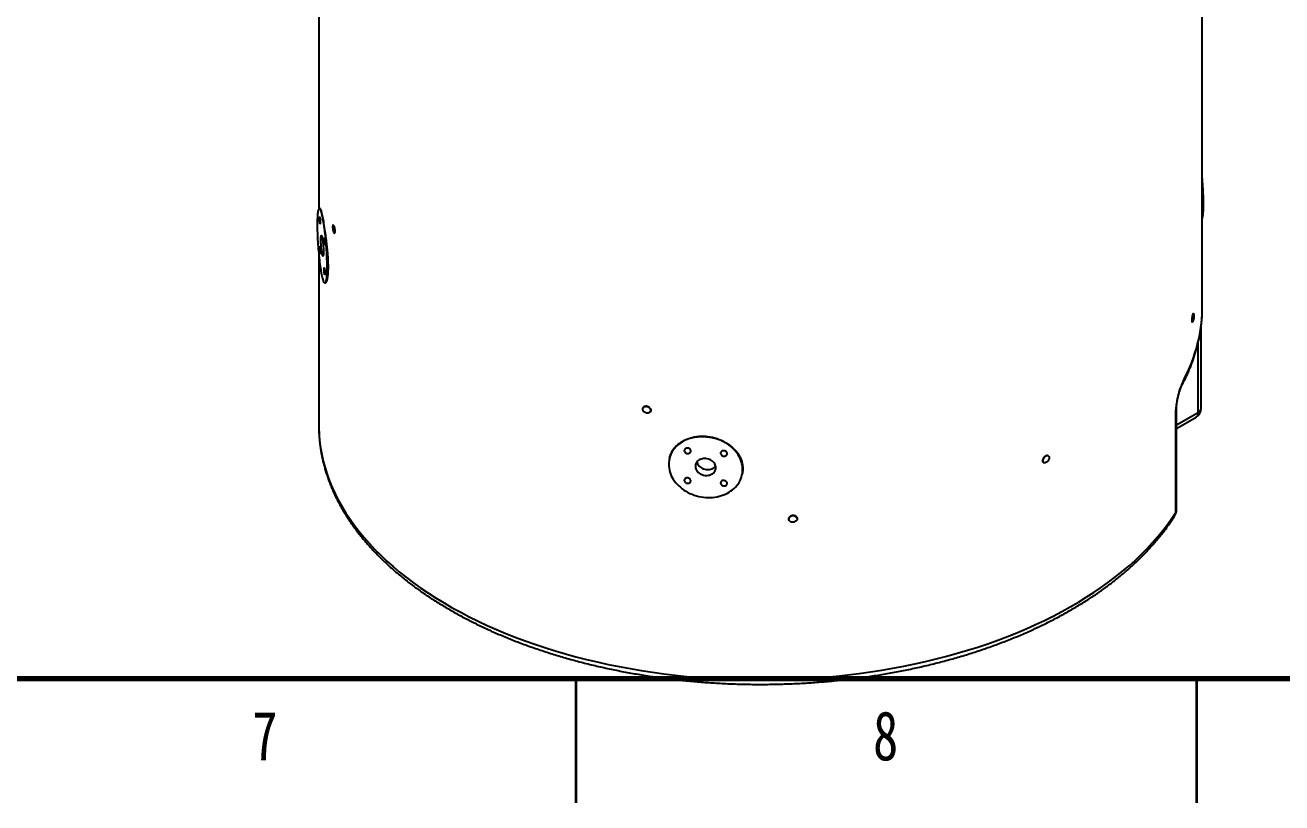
# Model space of a CAD drawing. Header units: millimetres. Extents: x 0 to 594, y 0 to 420.
# Drawn here: x 302.6 to 403.9, y 0 to 62.7 of the extents above; entities that cross this region are included whole.
import ezdxf

# ---------------------------------------------------------------- set-up
doc = ezdxf.new("R2010")
doc.units = ezdxf.units.MM
doc.styles.add('SLDTEXTSTYLE1', font='TXT', dxfattribs={"width": 0.75})

msp = doc.modelspace()

# ---------------------------------------------------------------- linework, layer by layer
at = {"color": 7, "linetype": 'Continuous', "lineweight": 25}
for p, q in [((326.3002, 101.7122), (326.3002, 47.8264)), ((397.4669, 39.9726), (397.4669, 101.7122)), ((326.4019, 47.9018), (326.3595, 47.8987)), ((327.4501, 46.5801), (327.4495, 46.58)), ((327.5509, 45.9211), (327.5515, 45.9212)), ((326.3002, 44.5278), (326.3002, 30.4463)), ((326.7918, 41.9143), (326.8343, 41.9174)), ((396.6484, 38.7739), (396.68, 38.77)), ((396.7612, 39.4317), (396.7296, 39.4356)), ((397.3854, 31.8188), (397.3854, 38.5552)), ((352.4181, 31.8317), (352.4177, 31.831)), ((353.023, 31.5515), (353.0234, 31.5523)), ((395.3374, 23.4467), (395.3374, 31.6122)), ((395.3872, 23.6107), (395.3872, 31.7761)), ((326.3002, 30.4463), (326.3019, 30.2432)), ((395.3872, 30.1841), (396.9687, 31.097)), ((354.5478, 27.7806), (354.5326, 27.7104)), ((384.6872, 27.422), (384.6877, 27.4217)), ((385.0633, 27.9725), (385.0627, 27.9728)), ((360.3963, 26.4392), (360.4116, 26.5093)), ((364.1647, 22.8472), (364.1648, 22.8463)), ((364.8262, 22.9306), (364.826, 22.9315))]:
    msp.add_line(p, q, dxfattribs=at)
at = {"color": 8, "linetype": 'Continuous', "lineweight": 25}
for p, q in [((397.1414, 31.4786), (397.1414, 37.1373)), ((395.3872, 30.4659), (397.1414, 31.4786))]:
    msp.add_line(p, q, dxfattribs=at)
at = {"color": 7, "linetype": 'Continuous', "lineweight": 70}
msp.add_line((584, 10), (10, 10), dxfattribs=at)
at = {"color": 7, "linetype": 'Continuous', "lineweight": 35}
for p, q in [((347, 10), (347, 0)), ((397, 10), (397, 0))]:
    msp.add_line(p, q, dxfattribs=at)
at = {"color": 7, "linetype": 'Continuous', "lineweight": 25, "flags": 128}
for points in [[(397.4669, 47.0888), (397.4785, 47.1231), (397.4928, 47.1786), (397.506, 47.2452), (397.5179, 47.3227), (397.5285, 47.4108), (397.5378, 47.5091), (397.5457, 47.6173), (397.5523, 47.735), (397.5574, 47.8616), (397.561, 47.9967), (397.5632, 48.1398), (397.564, 48.2902), (397.5632, 48.4474), (397.561, 48.6108), (397.5574, 48.7797), (397.5523, 48.9534), (397.5457, 49.1313), (397.5378, 49.3127), (397.5285, 49.4968), (397.5179, 49.6829), (397.506, 49.8703), (397.4928, 50.0583), (397.4785, 50.246), (397.4669, 50.3874)], [(326.5757, 42.4569), (326.5523, 42.5696), (326.529, 42.6916), (326.5058, 42.8223), (326.483, 42.9612), (326.4605, 43.1078), (326.4385, 43.2615), (326.417, 43.4217), (326.3962, 43.5878), (326.376, 43.759), (326.3567, 43.9348), (326.3382, 44.1144), (326.3206, 44.2972), (326.3041, 44.4823), (326.2886, 44.6692), (326.2742, 44.8569), (326.2611, 45.0449), (326.2492, 45.2323), (326.2385, 45.4184), (326.2293, 45.6025), (326.2213, 45.7839), (326.2148, 45.9618), (326.2097, 46.1355), (326.206, 46.3044), (326.2038, 46.4678), (326.2031, 46.625), (326.2038, 46.7754), (326.206, 46.9184), (326.2097, 47.0536), (326.2148, 47.1802), (326.2213, 47.2978), (326.2293, 47.4061), (326.2385, 47.5044), (326.2492, 47.5925), (326.2611, 47.67), (326.2742, 47.7366), (326.2886, 47.7921), (326.3041, 47.8361), (326.3206, 47.8686), (326.3382, 47.8894), (326.3567, 47.8984), (326.376, 47.8956), (326.3962, 47.881), (326.417, 47.8547), (326.4385, 47.8167), (326.4605, 47.7673), (326.483, 47.7065), (326.5058, 47.6348), (326.529, 47.5522), (326.5523, 47.4592), (326.5757, 47.3561)], [(326.3596, 47.106), (326.3604, 47.1492), (326.3627, 47.1833), (326.3663, 47.2066), (326.3713, 47.2181), (326.3772, 47.2172), (326.3838, 47.2039), (326.3909, 47.1789), (326.3981, 47.1434), (326.405, 47.099), (326.4113, 47.0477), (326.4168, 46.9921), (326.4211, 46.9346), (326.4241, 46.878), (326.4256, 46.8249), (326.4256, 46.7778), (326.4241, 46.739), (326.4211, 46.7101), (326.4168, 46.6926), (326.4113, 46.6873), (326.405, 46.6944), (326.3981, 46.7137), (326.3909, 46.7441), (326.3838, 46.7843), (326.3772, 46.8324), (326.3713, 46.8862), (326.3663, 46.9431), (326.3627, 47.0004), (326.3604, 47.0556), (326.3596, 47.106)], [(326.5757, 47.3561), (326.599, 47.2434), (326.6224, 47.1214), (326.6455, 46.9907), (326.6683, 46.8518), (326.6908, 46.7052), (326.7128, 46.5515), (326.7343, 46.3913), (326.7551, 46.2253), (326.7753, 46.054), (326.7946, 45.8782), (326.8131, 45.6986), (326.8307, 45.5159), (326.8472, 45.3307), (326.8627, 45.1439), (326.8771, 44.9561), (326.8902, 44.7682), (326.9021, 44.5807), (326.9128, 44.3946), (326.9221, 44.2105), (326.93, 44.0291), (326.9365, 43.8513), (326.9416, 43.6775), (326.9453, 43.5086), (326.9475, 43.3453), (326.9482, 43.1881), (326.9475, 43.0376), (326.9453, 42.8946), (326.9416, 42.7595), (326.9365, 42.6329), (326.93, 42.5152), (326.9221, 42.407), (326.9128, 42.3086), (326.9021, 42.2205), (326.8902, 42.143), (326.8771, 42.0764), (326.8627, 42.021), (326.8472, 41.9769), (326.8307, 41.9445), (326.8131, 41.9237), (326.7946, 41.9147), (326.7753, 41.9174), (326.7551, 41.932), (326.7343, 41.9584), (326.7128, 41.9963), (326.6908, 42.0458), (326.6683, 42.1065), (326.6455, 42.1783), (326.6224, 42.2608), (326.599, 42.3538), (326.5757, 42.4569)], [(327.5002, 46.5227), (327.4835, 46.5538), (327.4674, 46.5731), (327.4525, 46.5801), (327.4395, 46.5745), (327.4289, 46.5563), (327.4209, 46.5265), (327.416, 46.486), (327.4144, 46.4365), (327.416, 46.3798), (327.4209, 46.3182), (327.4289, 46.2539), (327.4395, 46.1895), (327.4525, 46.1275), (327.4674, 46.0702), (327.4835, 46.0199), (327.5002, 45.9783)], [(326.4722, 45.3839), (326.4729, 45.461), (326.4751, 45.5303), (326.4786, 45.5909), (326.4836, 45.6419), (326.4898, 45.6826), (326.4973, 45.7123), (326.5058, 45.7308), (326.5153, 45.7377), (326.5257, 45.7329), (326.5368, 45.7165), (326.5484, 45.6887), (326.5604, 45.65), (326.5726, 45.6008), (326.5848, 45.5419), (326.597, 45.4741), (326.6088, 45.3983), (326.6202, 45.3155), (326.6309, 45.2271), (326.6409, 45.1341), (326.6499, 45.038), (326.6579, 44.94), (326.6648, 44.8415), (326.6704, 44.744), (326.6746, 44.6487), (326.6775, 44.5571), (326.679, 44.4703), (326.679, 44.3897), (326.6775, 44.3163), (326.6746, 44.2513), (326.6704, 44.1954), (326.6648, 44.1495), (326.6579, 44.1142), (326.6499, 44.0901), (326.6409, 44.0774), (326.6309, 44.0763), (326.6202, 44.0869), (326.6088, 44.109), (326.597, 44.1423), (326.5848, 44.1864), (326.5726, 44.2405), (326.5604, 44.304), (326.5484, 44.376), (326.5368, 44.4554), (326.5257, 44.5411), (326.5153, 44.6319), (326.5058, 44.7267), (326.4973, 44.8239), (326.4898, 44.9223), (326.4836, 45.0205), (326.4786, 45.1171), (326.4751, 45.2107), (326.4729, 45.3), (326.4722, 45.3839)], [(327.5002, 45.9783), (327.517, 45.9473), (327.5331, 45.9279), (327.5479, 45.9209), (327.5609, 45.9266), (327.5716, 45.9447), (327.5795, 45.9746), (327.5844, 46.0151), (327.5861, 46.0646), (327.5844, 46.1213), (327.5795, 46.1829), (327.5716, 46.2471), (327.5609, 46.3115), (327.5479, 46.3735), (327.5331, 46.4308), (327.517, 46.4812), (327.5002, 46.5227)], [(326.3596, 44.7002), (326.3604, 44.7435), (326.3627, 44.7775), (326.3663, 44.8009), (326.3713, 44.8123), (326.3772, 44.8114), (326.3838, 44.7982), (326.3909, 44.7732), (326.3981, 44.7376), (326.405, 44.6932), (326.4113, 44.642), (326.4168, 44.5863), (326.4211, 44.5289), (326.4241, 44.4723), (326.4256, 44.4192), (326.4256, 44.3721), (326.4241, 44.3332), (326.4211, 44.3043), (326.4168, 44.2868), (326.4113, 44.2815), (326.405, 44.2887), (326.3981, 44.3079), (326.3909, 44.3383), (326.3838, 44.3785), (326.3772, 44.4267), (326.3713, 44.4804), (326.3663, 44.5373), (326.3627, 44.5947), (326.3604, 44.6499), (326.3596, 44.7002)], [(326.7255, 45.4183), (326.7263, 45.4615), (326.7285, 45.4956), (326.7322, 45.5189), (326.7372, 45.5304), (326.7431, 45.5295), (326.7497, 45.5162), (326.7568, 45.4913), (326.764, 45.4557), (326.7709, 45.4113), (326.7772, 45.3601), (326.7826, 45.3044), (326.787, 45.2469), (326.79, 45.1903), (326.7915, 45.1372), (326.7915, 45.0902), (326.79, 45.0513), (326.787, 45.0224), (326.7826, 45.0049), (326.7772, 44.9996), (326.7709, 45.0067), (326.764, 45.026), (326.7568, 45.0564), (326.7497, 45.0966), (326.7431, 45.1447), (326.7372, 45.1985), (326.7322, 45.2554), (326.7285, 45.3128), (326.7263, 45.3679), (326.7255, 45.4183)], [(326.7255, 43.0126), (326.7263, 43.0558), (326.7285, 43.0899), (326.7322, 43.1132), (326.7372, 43.1246), (326.7431, 43.1237), (326.7497, 43.1105), (326.7568, 43.0855), (326.764, 43.05), (326.7709, 43.0055), (326.7772, 42.9543), (326.7826, 42.8986), (326.787, 42.8412), (326.79, 42.7846), (326.7915, 42.7315), (326.7915, 42.6844), (326.79, 42.6455), (326.787, 42.6167), (326.7826, 42.5992), (326.7772, 42.5939), (326.7709, 42.601), (326.764, 42.6202), (326.7568, 42.6506), (326.7497, 42.6909), (326.7431, 42.739), (326.7372, 42.7927), (326.7322, 42.8496), (326.7285, 42.907), (326.7263, 42.9622), (326.7255, 43.0126)], [(396.6513, 38.9126), (396.6526, 38.9675), (396.6563, 39.0273), (396.6623, 39.0897), (396.6705, 39.1525), (396.6804, 39.2134), (396.6918, 39.2702), (396.7043, 39.321), (396.7173, 39.3638), (396.7305, 39.3971), (396.7433, 39.4196), (396.7553, 39.4307), (396.766, 39.4298), (396.7751, 39.4171), (396.7822, 39.3929), (396.7871, 39.3581), (396.7896, 39.3141), (396.7896, 39.2624), (396.7871, 39.2048), (396.7822, 39.1434), (396.7751, 39.0806), (396.766, 39.0184), (396.7553, 38.9593), (396.7433, 38.9052), (396.7305, 38.8582), (396.7173, 38.82), (396.7043, 38.792), (396.6918, 38.7751), (396.6804, 38.77), (396.6705, 38.7768), (396.6623, 38.7954), (396.6563, 38.825), (396.6526, 38.8645), (396.6513, 38.9126)], [(352.7204, 31.4191), (352.6575, 31.434), (352.5971, 31.4588), (352.5414, 31.4925), (352.4926, 31.5338), (352.4526, 31.5812), (352.4228, 31.6329), (352.4045, 31.6868), (352.3983, 31.7408), (352.4045, 31.793), (352.4228, 31.8412), (352.4526, 31.8837), (352.4926, 31.9188), (352.5414, 31.9451), (352.5971, 31.9617), (352.6575, 31.9679), (352.7204, 31.9634)], [(352.7204, 31.9634), (352.7832, 31.9485), (352.8436, 31.9237), (352.8993, 31.89), (352.9481, 31.8487), (352.9882, 31.8013), (353.018, 31.7496), (353.0363, 31.6958), (353.0425, 31.6417), (353.0363, 31.5896), (353.018, 31.5413), (352.9882, 31.4988), (352.9481, 31.4638), (352.8993, 31.4374), (352.8436, 31.4208), (352.7832, 31.4146), (352.7204, 31.4191)], [(357.4645, 29.5244), (357.2775, 29.5331), (357.0914, 29.5321), (356.9067, 29.5213), (356.7242, 29.5009), (356.5446, 29.471), (356.3686, 29.4316), (356.197, 29.3829), (356.0304, 29.325), (355.8694, 29.2583), (355.7147, 29.183), (355.567, 29.0994), (355.4267, 29.0077), (355.2945, 28.9085), (355.1708, 28.802), (355.0562, 28.6887), (354.9511, 28.569), (354.8559, 28.4434), (354.771, 28.3124), (354.6967, 28.1765), (354.6334, 28.0363), (354.5812, 27.8923), (354.5404, 27.7451), (354.5111, 27.5952), (354.4936, 27.4433), (354.4877, 27.2899), (354.4936, 27.1356), (354.5111, 26.9812), (354.5404, 26.8271), (354.5812, 26.6739), (354.6334, 26.5224), (354.6967, 26.373), (354.771, 26.2264), (354.8559, 26.0832), (354.9511, 25.9438), (355.0562, 25.8089), (355.1708, 25.6791), (355.2945, 25.5547), (355.4267, 25.4363), (355.567, 25.3244), (355.7147, 25.2194), (355.8694, 25.1218), (356.0304, 25.0318), (356.197, 24.9499), (356.3686, 24.8764), (356.5446, 24.8115), (356.7242, 24.7556), (356.9067, 24.7089), (357.0914, 24.6714), (357.2775, 24.6435), (357.4645, 24.6252)], [(357.4645, 24.6252), (357.6514, 24.6165), (357.8375, 24.6175), (358.0222, 24.6283), (358.2047, 24.6486), (358.3843, 24.6786), (358.5603, 24.718), (358.7319, 24.7667), (358.8985, 24.8246), (359.0595, 24.8913), (359.2142, 24.9666), (359.3619, 25.0502), (359.5022, 25.1419), (359.6344, 25.2411), (359.7581, 25.3476), (359.8727, 25.4609), (359.9778, 25.5806), (360.073, 25.7062), (360.1579, 25.8372), (360.2322, 25.9731), (360.2955, 26.1133), (360.3477, 26.2573), (360.3885, 26.4045), (360.4178, 26.5544), (360.4354, 26.7063), (360.4412, 26.8597), (360.4354, 27.014), (360.4178, 27.1684), (360.3885, 27.3225), (360.3477, 27.4757), (360.2955, 27.6272), (360.2322, 27.7766), (360.1579, 27.9232), (360.073, 28.0664), (359.9778, 28.2058), (359.8727, 28.3406), (359.7581, 28.4705), (359.6344, 28.5949), (359.5022, 28.7133), (359.3619, 28.8252), (359.2142, 28.9302), (359.0595, 29.0278), (358.8985, 29.1178), (358.7319, 29.1997), (358.5603, 29.2732), (358.3843, 29.3381), (358.2047, 29.394), (358.0222, 29.4407), (357.8375, 29.4781), (357.6514, 29.5061), (357.4645, 29.5244)], [(356.2673, 28.3642), (356.2611, 28.4114), (356.2429, 28.4574), (356.2134, 28.4998), (356.174, 28.5369), (356.1267, 28.5667), (356.0735, 28.588), (356.017, 28.5997), (355.9599, 28.6013), (355.9048, 28.5926), (355.8542, 28.5742), (355.8106, 28.5469), (355.776, 28.5119), (355.752, 28.4709), (355.7397, 28.4258), (355.7397, 28.3788), (355.752, 28.3319), (355.776, 28.2874), (355.8106, 28.2474), (355.8542, 28.2138), (355.9048, 28.1881), (355.9599, 28.1715), (356.017, 28.1648), (356.0735, 28.1684), (356.1267, 28.182), (356.174, 28.205), (356.2134, 28.2363), (356.2429, 28.2745), (356.2611, 28.3178), (356.2673, 28.3642)], [(359.1908, 28.1529), (359.1846, 28.2002), (359.1663, 28.2461), (359.1368, 28.2886), (359.0975, 28.3256), (359.0501, 28.3555), (358.997, 28.3768), (358.9405, 28.3885), (358.8834, 28.39), (358.8282, 28.3814), (358.7777, 28.363), (358.7341, 28.3357), (358.6995, 28.3007), (358.6754, 28.2597), (358.6631, 28.2146), (358.6631, 28.1675), (358.6754, 28.1207), (358.6995, 28.0762), (358.7341, 28.0362), (358.7777, 28.0026), (358.8282, 27.9769), (358.8834, 27.9603), (358.9405, 27.9536), (358.997, 27.9571), (359.0501, 27.9707), (359.0975, 27.9937), (359.1368, 28.0251), (359.1663, 28.0633), (359.1846, 28.1066), (359.1908, 28.1529)], [(358.2913, 27.0151), (358.2855, 27.096), (358.2682, 27.1766), (358.2396, 27.2557), (358.2001, 27.3324), (358.1503, 27.4054), (358.0908, 27.4738), (358.0226, 27.5365), (357.9465, 27.5928), (357.8637, 27.6418), (357.7752, 27.6829), (357.6824, 27.7154), (357.5865, 27.739), (357.489, 27.7532), (357.391, 27.7579), (357.2941, 27.753), (357.1996, 27.7385), (357.1088, 27.7148), (357.023, 27.6821), (356.9434, 27.6408), (356.8712, 27.5916), (356.8072, 27.5352), (356.7525, 27.4723), (356.7077, 27.4038), (356.6736, 27.3307), (356.6506, 27.254), (356.639, 27.1747), (356.639, 27.0941), (356.6506, 27.0132), (356.6736, 26.9332), (356.7077, 26.8552), (356.7525, 26.7802), (356.8072, 26.7094), (356.8712, 26.6437), (356.9434, 26.5841), (357.023, 26.5313), (357.1088, 26.4862), (357.1996, 26.4493), (357.2941, 26.4212), (357.391, 26.4023), (357.489, 26.3929), (357.5865, 26.393), (357.6824, 26.4027), (357.7752, 26.4218), (357.8637, 26.4501), (357.9465, 26.4871), (358.0226, 26.5324), (358.0908, 26.5853), (358.1503, 26.6451), (358.2001, 26.7109), (358.2396, 26.7819), (358.2682, 26.8569), (358.2855, 26.935), (358.2913, 27.0151)], [(356.7569, 27.4781), (356.7771, 27.4106), (356.8112, 27.3325), (356.856, 27.2576), (356.9107, 27.1867), (356.9746, 27.121), (357.0469, 27.0614), (357.1265, 27.0087), (357.2123, 26.9635), (357.3031, 26.9267), (357.3976, 26.8986), (357.4945, 26.8797), (357.5924, 26.8702), (357.69, 26.8703), (357.7859, 26.88), (357.8787, 26.8991), (357.9672, 26.9274), (358.05, 26.9645), (358.1261, 27.0098), (358.1943, 27.0627), (358.2538, 27.1225), (358.2755, 27.1489)], [(384.8755, 27.4249), (384.8259, 27.4059), (384.7781, 27.398), (384.7342, 27.4017), (384.6956, 27.4167), (384.664, 27.4425), (384.6405, 27.478), (384.626, 27.522), (384.6211, 27.5727), (384.626, 27.6282), (384.6405, 27.6864), (384.664, 27.7449), (384.6956, 27.8016), (384.7342, 27.8543), (384.7781, 27.9009), (384.8259, 27.9398), (384.8755, 27.9692)], [(384.8755, 27.9692), (384.9251, 27.9883), (384.9729, 27.9961), (385.0168, 27.9925), (385.0554, 27.9774), (385.087, 27.9517), (385.1105, 27.9161), (385.125, 27.8721), (385.1299, 27.8214), (385.125, 27.7659), (385.1105, 27.7078), (385.087, 27.6492), (385.0554, 27.5925), (385.0168, 27.5398), (384.9729, 27.4932), (384.9251, 27.4544), (384.8755, 27.4249)], [(356.2673, 25.9584), (356.2611, 26.0057), (356.2429, 26.0516), (356.2134, 26.0941), (356.174, 26.1311), (356.1267, 26.161), (356.0735, 26.1822), (356.017, 26.1939), (355.9599, 26.1955), (355.9048, 26.1869), (355.8542, 26.1685), (355.8106, 26.1412), (355.776, 26.1062), (355.752, 26.0652), (355.7397, 26.0201), (355.7397, 25.973), (355.752, 25.9261), (355.776, 25.8817), (355.8106, 25.8417), (355.8542, 25.808), (355.9048, 25.7823), (355.9599, 25.7658), (356.017, 25.7591), (356.0735, 25.7626), (356.1267, 25.7762), (356.174, 25.7992), (356.2134, 25.8305), (356.2429, 25.8688), (356.2611, 25.9121), (356.2673, 25.9584)], [(359.1908, 25.7472), (359.1846, 25.7944), (359.1663, 25.8404), (359.1368, 25.8829), (359.0975, 25.9199), (359.0501, 25.9497), (358.997, 25.971), (358.9405, 25.9827), (358.8834, 25.9843), (358.8282, 25.9757), (358.7777, 25.9573), (358.7341, 25.9299), (358.6995, 25.8949), (358.6754, 25.8539), (358.6631, 25.8089), (358.6631, 25.7618), (358.6754, 25.7149), (358.6995, 25.6704), (358.7341, 25.6304), (358.7777, 25.5968), (358.8282, 25.5711), (358.8834, 25.5545), (358.9405, 25.5478), (358.997, 25.5514), (359.0501, 25.565), (359.0975, 25.588), (359.1368, 25.6193), (359.1663, 25.6575), (359.1846, 25.7008), (359.1908, 25.7472)], [(364.4955, 22.6163), (364.4306, 22.6188), (364.3683, 22.6316), (364.3108, 22.6543), (364.2604, 22.686), (364.2191, 22.7255), (364.1884, 22.7713), (364.1694, 22.8215), (364.1631, 22.8744), (364.1694, 22.9277), (364.1884, 22.9796), (364.2191, 23.028), (364.2604, 23.071), (364.3108, 23.1069), (364.3683, 23.1345), (364.4306, 23.1527), (364.4955, 23.1607)], [(364.4955, 23.1607), (364.5604, 23.1582), (364.6227, 23.1454), (364.6802, 23.1226), (364.7306, 23.0909), (364.7719, 23.0514), (364.8026, 23.0057), (364.8215, 22.9554), (364.8279, 22.9026), (364.8215, 22.8492), (364.8026, 22.7974), (364.7719, 22.749), (364.7306, 22.706), (364.6802, 22.67), (364.6227, 22.6424), (364.5604, 22.6243), (364.4955, 22.6163)]]:
    msp.add_lwpolyline(points, dxfattribs=at)
at = {"color": 8, "linetype": 'Continuous', "lineweight": 25, "flags": 128}
for points in [[(395.9394, 34.0188), (396.125, 34.3847), (396.2988, 34.7526), (396.4607, 35.1222), (396.6107, 35.4935), (396.7487, 35.8664), (396.8747, 36.2407), (396.9887, 36.6162), (397.0905, 36.993), (397.1802, 37.3707), (397.2578, 37.7493), (397.3232, 38.1288), (397.3764, 38.5088), (397.4173, 38.8893), (397.446, 39.2703), (397.4625, 39.6514), (397.4669, 39.9726)], [(397.1414, 31.4786), (397.1371, 31.399), (397.1242, 31.3256), (397.1031, 31.2594), (397.0739, 31.2013), (397.0371, 31.1523), (396.9932, 31.1129), (396.9687, 31.097)], [(397.1414, 31.4786), (397.2008, 31.5168), (397.2528, 31.5584), (397.2969, 31.6029), (397.3325, 31.65), (397.3592, 31.6989), (397.3767, 31.7492), (397.3848, 31.8004), (397.3854, 31.8188)], [(326.3019, 30.2432), (326.3023, 30.2227), (326.3247, 29.6836), (326.3717, 29.145), (326.4431, 28.6072), (326.5389, 28.0708), (326.6591, 27.536), (326.8036, 27.0031), (326.9723, 26.4727), (327.165, 25.945), (327.3817, 25.4204), (327.6221, 24.8993), (327.8862, 24.382), (328.1737, 23.8688), (328.4844, 23.3602), (328.8181, 22.8565), (329.1747, 22.358), (329.5537, 21.8651), (329.9551, 21.3781), (330.3785, 20.8974), (330.8236, 20.4232), (331.2901, 19.956), (331.7777, 19.496), (332.286, 19.0435), (332.8147, 18.5989), (333.3635, 18.1624), (333.9319, 17.7344), (334.5196, 17.3152), (335.1262, 16.9051), (335.7512, 16.5042), (336.3942, 16.113), (337.0548, 15.7316), (337.7325, 15.3604), (338.4268, 14.9996), (339.1373, 14.6495), (339.8635, 14.3102), (340.6049, 13.9821), (341.3609, 13.6653), (342.1311, 13.36), (342.9149, 13.0666), (343.7117, 12.7851), (344.5211, 12.5158), (345.3425, 12.2589), (346.1752, 12.0145), (347.0188, 11.7827), (347.8727, 11.5639), (348.7361, 11.3581), (349.6087, 11.1654), (350.4897, 10.986), (351.3786, 10.8201), (352.2747, 10.6676), (353.1774, 10.5288), (354.0861, 10.4038), (355.0002, 10.2925), (355.9191, 10.1951), (356.8421, 10.1117), (357.7685, 10.0423), (358.6978, 9.987), (359.6292, 9.9458), (360.5623, 9.9187), (361.4962, 9.9057), (362.4304, 9.9069), (363.3642, 9.9223), (364.297, 9.9518), (365.2281, 9.9955), (366.157, 10.0532), (367.0829, 10.125), (368.0052, 10.2108), (368.9233, 10.3105), (369.8365, 10.4241), (370.7442, 10.5516), (371.6459, 10.6927), (372.5408, 10.8475), (373.4284, 11.0157), (374.308, 11.1974), (375.179, 11.3923), (376.0409, 11.6004), (376.893, 11.8214), (377.7348, 12.0553), (378.5657, 12.3019), (379.385, 12.5609), (380.1923, 12.8323), (380.987, 13.1159), (381.7685, 13.4113), (382.5363, 13.7186), (383.2898, 14.0373), (384.0287, 14.3674), (384.7522, 14.7085), (385.46, 15.0605), (386.1515, 15.4231), (386.8263, 15.7961), (387.4839, 16.1791), (388.1239, 16.572), (388.7458, 16.9744), (389.3491, 17.3862), (389.9336, 17.8069), (390.4987, 18.2364), (391.044, 18.6742), (391.5693, 19.1202), (392.0741, 19.574), (392.5581, 20.0353), (393.021, 20.5037), (393.4624, 20.979), (393.882, 21.4609), (394.2796, 21.9489), (394.6549, 22.4428), (395.0075, 22.9422), (395.3374, 23.4467)]]:
    msp.add_lwpolyline(points, dxfattribs=at)
at = {"color": 8, "linetype": 'Continuous', "lineweight": 25}
for centre, radius, start, end in [((395.4115, 34.0148), 0.5279, 332.349475, 0.430557), ((395.0815, 31.7795), 0.3057, 326.805816, 359.410441), ((394.8174, 23.441), 0.52, 328.262719, 0.628095), ((395.0815, 23.6141), 0.3058, 326.806665, 359.351019)]:
    msp.add_arc(centre, radius, start, end, dxfattribs=at)
at = {"color": 7, "linetype": 'Continuous', "lineweight": 25}
for centre, start in [((396.5521, 31.8188), 299.997312), ((394.5539, 23.6107), 327.878181)]:
    msp.add_arc(centre, 0.8333, start, 0, dxfattribs=at)
for points, knots in [([(326.5757, 47.3561), (326.5618, 47.4186), (326.5343, 47.5422), (326.4978, 47.6849), (326.4651, 47.7949), (326.4367, 47.8668), (326.4157, 47.9014), (326.4056, 47.898), (326.4022, 47.8968)], [0, 0, 0, 0, 0.18462309, 0.36541871, 0.54679038, 0.7275895, 0.90861623, 1, 1, 1, 1]), ([(326.8339, 41.9222), (326.8422, 41.9219), (326.8664, 41.9211), (326.9042, 41.9616), (326.9462, 42.0394), (326.9837, 42.1549), (327.0157, 42.3056), (327.0415, 42.4889), (327.0603, 42.7004), (327.0714, 42.9368), (327.0752, 43.1961), (327.0712, 43.4794), (327.0595, 43.7828), (327.0405, 44.1001), (327.0143, 44.4276), (326.982, 44.7609), (326.9445, 45.0963), (326.9024, 45.4294), (326.857, 45.7562), (326.8094, 46.0729), (326.7606, 46.3747), (326.7117, 46.6586), (326.664, 46.9194), (326.6181, 47.1559), (326.5898, 47.2894), (326.5757, 47.3561)], [0, 0, 0, 0, 0.023263205, 0.067783762, 0.112446063, 0.156966484, 0.201552113, 0.246279933, 0.290864668, 0.334087767, 0.377310634, 0.421734637, 0.466300742, 0.510724971, 0.555144037, 0.59970446, 0.644124174, 0.688643444, 0.733303973, 0.777822847, 0.822408551, 0.867136789, 0.911721566, 0.955860812, 1, 1, 1, 1]), ([(327.4503, 46.5785), (327.4576, 46.5775), (327.4726, 46.5756), (327.4908, 46.5407), (327.5002, 46.5227)], [0, 0, 0, 0, 0.48297199, 1, 1, 1, 1]), ([(327.5002, 46.5227), (327.5005, 46.522), (327.5104, 46.5005), (327.5302, 46.4466), (327.5562, 46.3454), (327.576, 46.2335), (327.5859, 46.1371), (327.5887, 46.0512), (327.5841, 45.9808), (327.5709, 45.9306), (327.557, 45.9262), (327.5509, 45.9243)], [0, 0, 0, 0, 0.00428653, 0.13864321, 0.27299919, 0.40736101, 0.54172345, 0.62585477, 0.76021212, 0.89457179, 1, 1, 1, 1]), ([(395.8798, 33.7711), (395.9121, 33.8331), (396.0043, 34.0107), (396.1487, 34.3055), (396.3098, 34.6557), (396.4604, 35.0075), (396.6006, 35.3607), (396.7304, 35.7152), (396.8497, 36.0709), (396.9585, 36.4276), (397.0569, 36.7854), (397.1448, 37.1439), (397.2221, 37.5032), (397.2889, 37.8631), (397.3452, 38.2236), (397.3909, 38.5845), (397.4262, 38.9457), (397.4506, 39.3071), (397.4648, 39.65), (397.4657, 39.8723), (397.4661, 39.9741)], [0, 0, 0, 0, 0.03110954, 0.08905894, 0.14695901, 0.20479662, 0.2625711, 0.32028305, 0.37793313, 0.43552258, 0.49305403, 0.55053001, 0.607954, 0.6653302, 0.72266338, 0.77995867, 0.83722188, 0.89445923, 0.95167733, 1, 1, 1, 1]), ([(396.7292, 39.4326), (396.7281, 39.4337), (396.7215, 39.4402), (396.7047, 39.4154), (396.6815, 39.3585), (396.6583, 39.2699), (396.6385, 39.1635), (396.6244, 39.0503), (396.6177, 38.9434), (396.6192, 38.8537), (396.6292, 38.7961), (396.64, 38.7701), (396.6478, 38.7752), (396.6486, 38.7758)], [0, 0, 0, 0, 0.02127784, 0.12868741, 0.23609181, 0.34349351, 0.45089657, 0.55830604, 0.6657131, 0.77311653, 0.88051883, 0.98792359, 1, 1, 1, 1]), ([(395.9394, 34.0188), (395.9092, 33.9582), (395.8486, 33.837), (395.7673, 33.6407), (395.6981, 33.4549), (395.641, 33.2872), (395.5792, 33.0885), (395.5153, 32.8562), (395.4538, 32.5947), (395.4036, 32.3331), (395.3701, 32.1063), (395.3503, 31.9153), (395.3395, 31.7577), (395.3381, 31.6606), (395.3374, 31.6122)], [0, 0, 0, 0, 0.11044632, 0.22086877, 0.29183435, 0.36296334, 0.43389799, 0.53099348, 0.62804411, 0.72116941, 0.81425647, 0.87610592, 0.93816205, 1, 1, 1, 1]), ([(395.3875, 31.7764), (395.3875, 31.7772), (395.3872, 31.7996), (395.3884, 31.8509), (395.3919, 31.9305), (395.3983, 32.0184), (395.4076, 32.1124), (395.4198, 32.2112), (395.435, 32.314), (395.453, 32.4205), (395.4739, 32.5307), (395.4977, 32.6433), (395.524, 32.7569), (395.5526, 32.8705), (395.5832, 32.9826), (395.6154, 33.0925), (395.6487, 33.199), (395.6829, 33.3014), (395.7175, 33.3985), (395.7522, 33.4895), (395.7863, 33.5732), (395.8192, 33.6489), (395.8499, 33.7139), (395.8699, 33.7542), (395.8784, 33.7698), (395.8786, 33.7702)], [0, 0, 0, 0, 0.00139879, 0.04062712, 0.08121105, 0.12293167, 0.16557647, 0.20899351, 0.25224487, 0.29720951, 0.34339526, 0.39073093, 0.4390776, 0.4882345, 0.53800544, 0.58846442, 0.63940431, 0.6907744, 0.74252917, 0.79454563, 0.84658089, 0.89827058, 0.94921552, 0.99895704, 1, 1, 1, 1]), ([(352.7204, 31.9634), (352.7079, 31.965), (352.6595, 31.971), (352.5762, 31.9629), (352.4889, 31.922), (352.435, 31.8743), (352.424, 31.8381), (352.4216, 31.8303)], [0, 0, 0, 0, 0.09537255, 0.371511, 0.64764999, 0.92379756, 1, 1, 1, 1]), ([(353.0193, 31.5543), (353.0254, 31.5648), (353.0411, 31.5914), (353.0456, 31.6539), (353.0309, 31.7361), (352.9769, 31.8258), (352.8945, 31.8996), (352.804, 31.946), (352.7441, 31.9585), (352.7204, 31.9634)], [0, 0, 0, 0, 0.07210745, 0.18206416, 0.35766461, 0.53326522, 0.70887083, 0.88448074, 1, 1, 1, 1]), ([(326.3023, 30.2337), (326.305, 30.1214), (326.3105, 29.8885), (326.332, 29.5353), (326.3636, 29.1743), (326.406, 28.8137), (326.4588, 28.4536), (326.5221, 28.094), (326.5958, 27.7351), (326.6801, 27.377), (326.7748, 27.0197), (326.8799, 26.6634), (326.9955, 26.3081), (327.1214, 25.9541), (327.2578, 25.6013), (327.4045, 25.2498), (327.5615, 24.8999), (327.7288, 24.5516), (327.9063, 24.2049), (328.0941, 23.8601), (328.2919, 23.5173), (328.4999, 23.1764), (328.7179, 22.8378), (328.9459, 22.5013), (329.1838, 22.1673), (329.4316, 21.8358), (329.689, 21.5069), (329.9562, 21.1807), (330.233, 20.8573), (330.5192, 20.5368), (330.8149, 20.2194), (331.1198, 19.9051), (331.434, 19.594), (331.7573, 19.2862), (332.0896, 18.9819), (332.4308, 18.6811), (332.7808, 18.3839), (333.1394, 18.0905), (333.5066, 17.8008), (333.8823, 17.5149), (334.2662, 17.2331), (334.6584, 16.9553), (335.0586, 16.6815), (335.4667, 16.412), (335.8827, 16.1468), (336.3063, 15.8859), (336.7375, 15.6295), (337.1762, 15.3775), (337.6221, 15.1301), (338.0751, 14.8874), (338.5351, 14.6493), (339.002, 14.416), (339.4757, 14.1875), (339.9559, 13.9639), (340.4426, 13.7453), (340.9355, 13.5317), (341.4346, 13.3231), (341.9397, 13.1196), (342.4506, 12.9214), (342.9672, 12.7283), (343.4894, 12.5405), (344.017, 12.3581), (344.5497, 12.1811), (345.0876, 12.0094), (345.6304, 11.8433), (346.1779, 11.6826), (346.73, 11.5275), (347.2866, 11.378), (347.8474, 11.2342), (348.4123, 11.096), (348.9811, 10.9636), (349.5538, 10.8369), (350.13, 10.716), (350.7097, 10.6009), (351.2926, 10.4917), (351.8786, 10.3883), (352.4675, 10.2909), (353.0592, 10.1994), (353.6535, 10.1138), (354.2502, 10.0343), (354.8491, 9.9607), (355.45, 9.8932), (356.0529, 9.8317), (356.6574, 9.7762), (357.2635, 9.7268), (357.8709, 9.6836), (358.4795, 9.6464), (359.0891, 9.6153), (359.6995, 9.5903), (360.3105, 9.5715), (360.922, 9.5588), (361.5338, 9.5522), (362.1457, 9.5518), (362.7575, 9.5575), (363.369, 9.5693), (363.9801, 9.5873), (364.5906, 9.6113), (365.2003, 9.6415), (365.809, 9.6779), (366.4166, 9.7203), (367.0229, 9.7688), (367.6276, 9.8233), (368.2307, 9.884), (368.8319, 9.9506), (369.4311, 10.0233), (370.0281, 10.1021), (370.6227, 10.1867), (371.2148, 10.2774), (371.8041, 10.374), (372.3905, 10.4765), (372.9739, 10.5849), (373.554, 10.6991), (374.1307, 10.8192), (374.7038, 10.945), (375.2732, 11.0767), (375.8387, 11.214), (376.4001, 11.357), (376.9572, 11.5057), (377.51, 11.66), (378.0581, 11.8198), (378.6016, 11.9852), (379.1401, 12.156), (379.6737, 12.3323), (380.202, 12.5139), (380.7249, 12.7009), (381.2423, 12.8932), (381.7541, 13.0907), (382.26, 13.2935), (382.76, 13.5013), (383.2539, 13.7142), (383.7414, 13.9321), (384.2226, 14.155), (384.6973, 14.3828), (385.1652, 14.6155), (385.6263, 14.8529), (386.0804, 15.095), (386.5274, 15.3418), (386.9671, 15.5931), (387.3995, 15.849), (387.8244, 16.1093), (388.2416, 16.374), (388.651, 16.643), (389.0525, 16.9162), (389.446, 17.1936), (389.8313, 17.4751), (390.2083, 17.7605), (390.5769, 18.0498), (390.9371, 18.343), (391.2885, 18.6399), (391.6312, 18.9405), (391.9651, 19.2447), (392.29, 19.5523), (392.6057, 19.8633), (392.9123, 20.1776), (393.2096, 20.495), (393.4976, 20.8156), (393.776, 21.1391), (394.0448, 21.4656), (394.304, 21.7947), (394.5534, 22.1266), (394.793, 22.461), (395.0185, 22.7918), (395.1718, 23.0279), (395.2495, 23.1515), (395.2597, 23.1676)], [0, 0, 0, 0, 0.00567092, 0.01175295, 0.01783589, 0.02392047, 0.03000742, 0.03609738, 0.04219101, 0.04828889, 0.05439153, 0.06049939, 0.06661289, 0.07273234, 0.07885799, 0.08499008, 0.0911287, 0.09727388, 0.10342565, 0.10958394, 0.11574862, 0.12191954, 0.12809646, 0.13427917, 0.14046737, 0.14666079, 0.15285911, 0.15906199, 0.16526911, 0.17148014, 0.17769472, 0.18391255, 0.1901333, 0.19635666, 0.20258232, 0.20881001, 0.21503948, 0.22127044, 0.22750268, 0.23373598, 0.23997013, 0.24620495, 0.25244027, 0.25867593, 0.26491181, 0.27114775, 0.27738362, 0.28361933, 0.28985479, 0.29608992, 0.30232467, 0.30855898, 0.31479279, 0.32102606, 0.32725878, 0.3334909, 0.33972241, 0.34595329, 0.35218354, 0.35841313, 0.36464207, 0.37087038, 0.37709802, 0.38332502, 0.3895514, 0.39577716, 0.40200231, 0.40822686, 0.41445083, 0.42067426, 0.42689713, 0.43311948, 0.43934132, 0.44556269, 0.4517836, 0.45800406, 0.46422411, 0.47044377, 0.47666307, 0.482882, 0.48910063, 0.49531897, 0.50153702, 0.50775486, 0.51397245, 0.52018984, 0.52640708, 0.53262415, 0.53884112, 0.545058, 0.5512748, 0.55749154, 0.56370828, 0.56992503, 0.5761418, 0.58235861, 0.58857551, 0.59479249, 0.60100963, 0.60722689, 0.61344434, 0.61966198, 0.62587988, 0.632098, 0.63831641, 0.64453512, 0.65075415, 0.65697354, 0.66319332, 0.66941349, 0.67563409, 0.68185514, 0.68807665, 0.69429868, 0.70052121, 0.70674429, 0.71296793, 0.71919214, 0.72541694, 0.73164237, 0.73786845, 0.74409516, 0.75032253, 0.75655059, 0.76277932, 0.76900875, 0.77523886, 0.78146968, 0.78770119, 0.79393339, 0.80016627, 0.80639981, 0.81263399, 0.81886879, 0.82510418, 0.83134012, 0.83757656, 0.84381344, 0.85005071, 0.85628829, 0.8625261, 0.86876404, 0.87500198, 0.88123978, 0.88747731, 0.89371441, 0.89995091, 0.90618662, 0.91242135, 0.91865488, 0.92488697, 0.93111737, 0.93734581, 0.943572, 0.94979565, 0.95601644, 0.96223405, 0.96844814, 0.97465836, 0.9808644, 0.98706588, 0.99326249, 0.99912125, 1, 1, 1, 1]), ([(354.5525, 27.7796), (354.5607, 27.8222), (354.5859, 27.9532), (354.6678, 28.161), (354.7938, 28.3998), (354.9549, 28.6215), (355.1478, 28.8234), (355.3699, 29.0038), (355.6183, 29.1609), (355.891, 29.292), (356.1838, 29.3964), (356.4913, 29.4729), (356.8098, 29.5195), (357.1349, 29.5399), (357.3547, 29.5296), (357.4645, 29.5244)], [0, 0, 0, 0, 0.03871175, 0.11881819, 0.19917947, 0.27928734, 0.35959053, 0.44014857, 0.52045209, 0.60095993, 0.68172485, 0.76223193, 0.841406, 0.9208263, 1, 1, 1, 1]), ([(357.4645, 29.5244), (357.4696, 29.524), (357.5858, 29.5155), (357.8137, 29.4879), (358.1436, 29.4195), (358.4654, 29.3236), (358.7746, 29.2004), (359.0677, 29.0521), (359.3414, 28.8802), (359.5914, 28.6857), (359.8152, 28.4714), (360.0099, 28.2396), (360.1717, 27.9924), (360.2997, 27.7332), (360.391, 27.4678), (360.4452, 27.1997), (360.4621, 26.9299), (360.4503, 26.6984), (360.4181, 26.5596), (360.4067, 26.5103)], [0, 0, 0, 0, 0.00296384, 0.06714395, 0.13152893, 0.19570991, 0.25988562, 0.32426513, 0.38844189, 0.45281598, 0.51739402, 0.58176755, 0.6462351, 0.71090855, 0.77537491, 0.83787254, 0.90037018, 0.96460381, 1, 1, 1, 1]), ([(384.8755, 27.9692), (384.8657, 27.9641), (384.8273, 27.9439), (384.7617, 27.8908), (384.6907, 27.8025), (384.6404, 27.702), (384.6164, 27.6007), (384.6229, 27.5116), (384.6487, 27.4497), (384.6795, 27.4319), (384.6898, 27.4259)], [0, 0, 0, 0, 0.05040071, 0.19633033, 0.34226137, 0.48820052, 0.63413736, 0.7800689, 0.92599847, 1, 1, 1, 1]), ([(385.0612, 27.9703), (385.0451, 27.9798), (385.0088, 28.0012), (384.9413, 27.9966), (384.8942, 27.977), (384.8755, 27.9692)], [0, 0, 0, 0, 0.32713596, 0.73300664, 1, 1, 1, 1]), ([(364.4955, 23.1607), (364.4826, 23.1597), (364.4326, 23.1562), (364.3471, 23.1315), (364.2543, 23.0738), (364.1902, 22.9952), (364.1593, 22.9154), (364.1664, 22.8664), (364.1692, 22.8476)], [0, 0, 0, 0, 0.06956228, 0.2709775, 0.47239504, 0.67382397, 0.87524839, 1, 1, 1, 1]), ([(364.8221, 22.9308), (364.8192, 22.9518), (364.8123, 23.0032), (364.7591, 23.0735), (364.6753, 23.1313), (364.5817, 23.1597), (364.52, 23.1604), (364.4955, 23.1607)], [0, 0, 0, 0, 0.15949268, 0.3892687, 0.61905099, 0.84883743, 1, 1, 1, 1])]:
    msp.add_open_spline(points, degree=3, knots=knots, dxfattribs=at)

# ---------------------------------------------------------------- texts
at = {"color": 7, "linetype": 'Continuous', "lineweight": 0, "char_height": 3.9687, "attachment_point": 2, "style": 'SLDTEXTSTYLE1'}
for s, insert in [('7', (321.96, 7.3979)), ('8', (371.96, 7.3979))]:
    msp.add_mtext(s, dxfattribs=dict(at, insert=insert))

doc.saveas('drawing.dxf')
